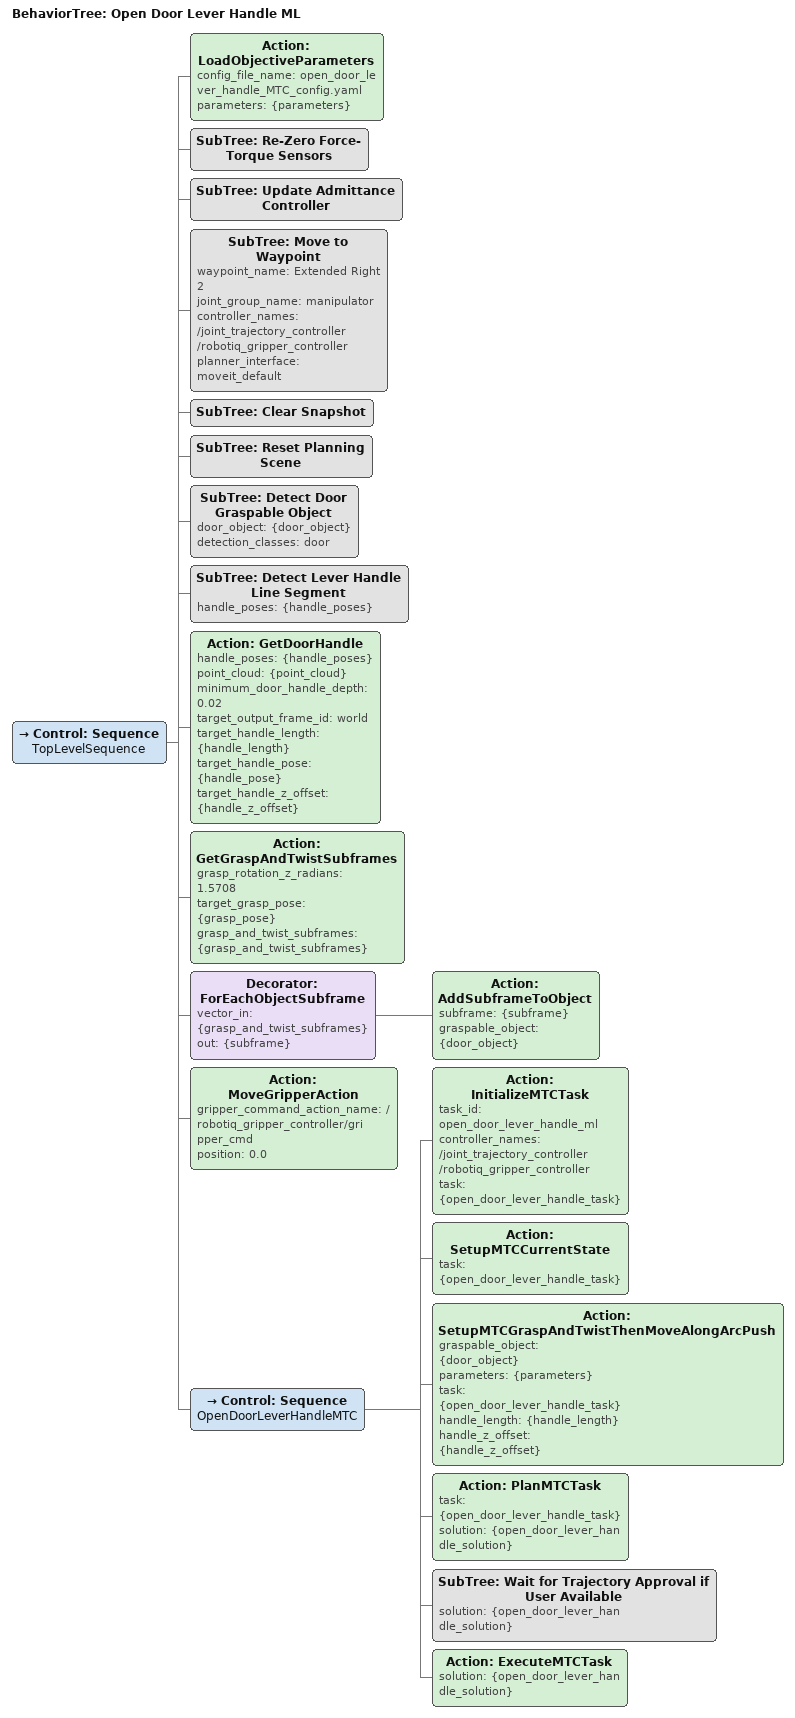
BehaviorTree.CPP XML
<?xml version='1.0' encoding='UTF-8'?>
<root BTCPP_format="4" main_tree_to_execute="Open Door Lever Handle ML">
  <BehaviorTree ID="Open Door Lever Handle ML" _description="Attempts to open a door with a lever handle using machine learning." _hardcoded="true">
    <Control ID="Sequence" name="TopLevelSequence">
      <!-- Load the parameters needed for this Objective -->
      <Action ID="LoadObjectiveParameters" config_file_name="open_door_lever_handle_MTC_config.yaml" parameters="{parameters}"/>
      <!-- Update the admittance controller and reset the FTS -->
      <SubTree ID="Re-Zero Force-Torque Sensors"/>
      <SubTree ID="Update Admittance Controller"/>
      <!-- Look at the desired location where objects (door) will be present -->
      <SubTree ID="Move to Waypoint" waypoint_name="Extended Right 2" joint_group_name="manipulator" controller_names="/joint_trajectory_controller /robotiq_gripper_controller" planner_interface="moveit_default"/>
      <SubTree ID="Clear Snapshot"/>
      <SubTree ID="Reset Planning Scene"/>
      <SubTree ID="Detect Door Graspable Object" door_object="{door_object}" detection_classes="door"/>
      <SubTree ID="Detect Lever Handle Line Segment" handle_poses="{handle_poses}"/>
      <Action ID="GetDoorHandle" handle_poses="{handle_poses}" point_cloud="{point_cloud}" minimum_door_handle_depth="0.02" target_output_frame_id="world" target_handle_length="{handle_length}" target_handle_pose="{handle_pose}" target_handle_z_offset="{handle_z_offset}"/>
      <Action ID="GetGraspAndTwistSubframes" grasp_rotation_z_radians="1.5708" target_grasp_pose="{grasp_pose}" grasp_and_twist_subframes="{grasp_and_twist_subframes}"/>
      <Decorator ID="ForEachObjectSubframe" vector_in="{grasp_and_twist_subframes}" out="{subframe}">
        <Action ID="AddSubframeToObject" subframe="{subframe}" graspable_object="{door_object}"/>
      </Decorator>
      <Action ID="MoveGripperAction" gripper_command_action_name="/robotiq_gripper_controller/gripper_cmd" position="0.0"/>
      <Control ID="Sequence" name="OpenDoorLeverHandleMTC">
        <Action ID="InitializeMTCTask" task_id="open_door_lever_handle_ml" controller_names="/joint_trajectory_controller /robotiq_gripper_controller" task="{open_door_lever_handle_task}"/>
        <Action ID="SetupMTCCurrentState" task="{open_door_lever_handle_task}"/>
        <Action ID="SetupMTCGraspAndTwistThenMoveAlongArcPush" graspable_object="{door_object}" parameters="{parameters}" task="{open_door_lever_handle_task}" handle_length="{handle_length}" handle_z_offset="{handle_z_offset}"/>
        <Action ID="PlanMTCTask" task="{open_door_lever_handle_task}" solution="{open_door_lever_handle_solution}"/>
        <SubTree ID="Wait for Trajectory Approval if User Available" solution="{open_door_lever_handle_solution}"/>
        <Action ID="ExecuteMTCTask" solution="{open_door_lever_handle_solution}"/>
      </Control>
    </Control>
  </BehaviorTree>
</root>
